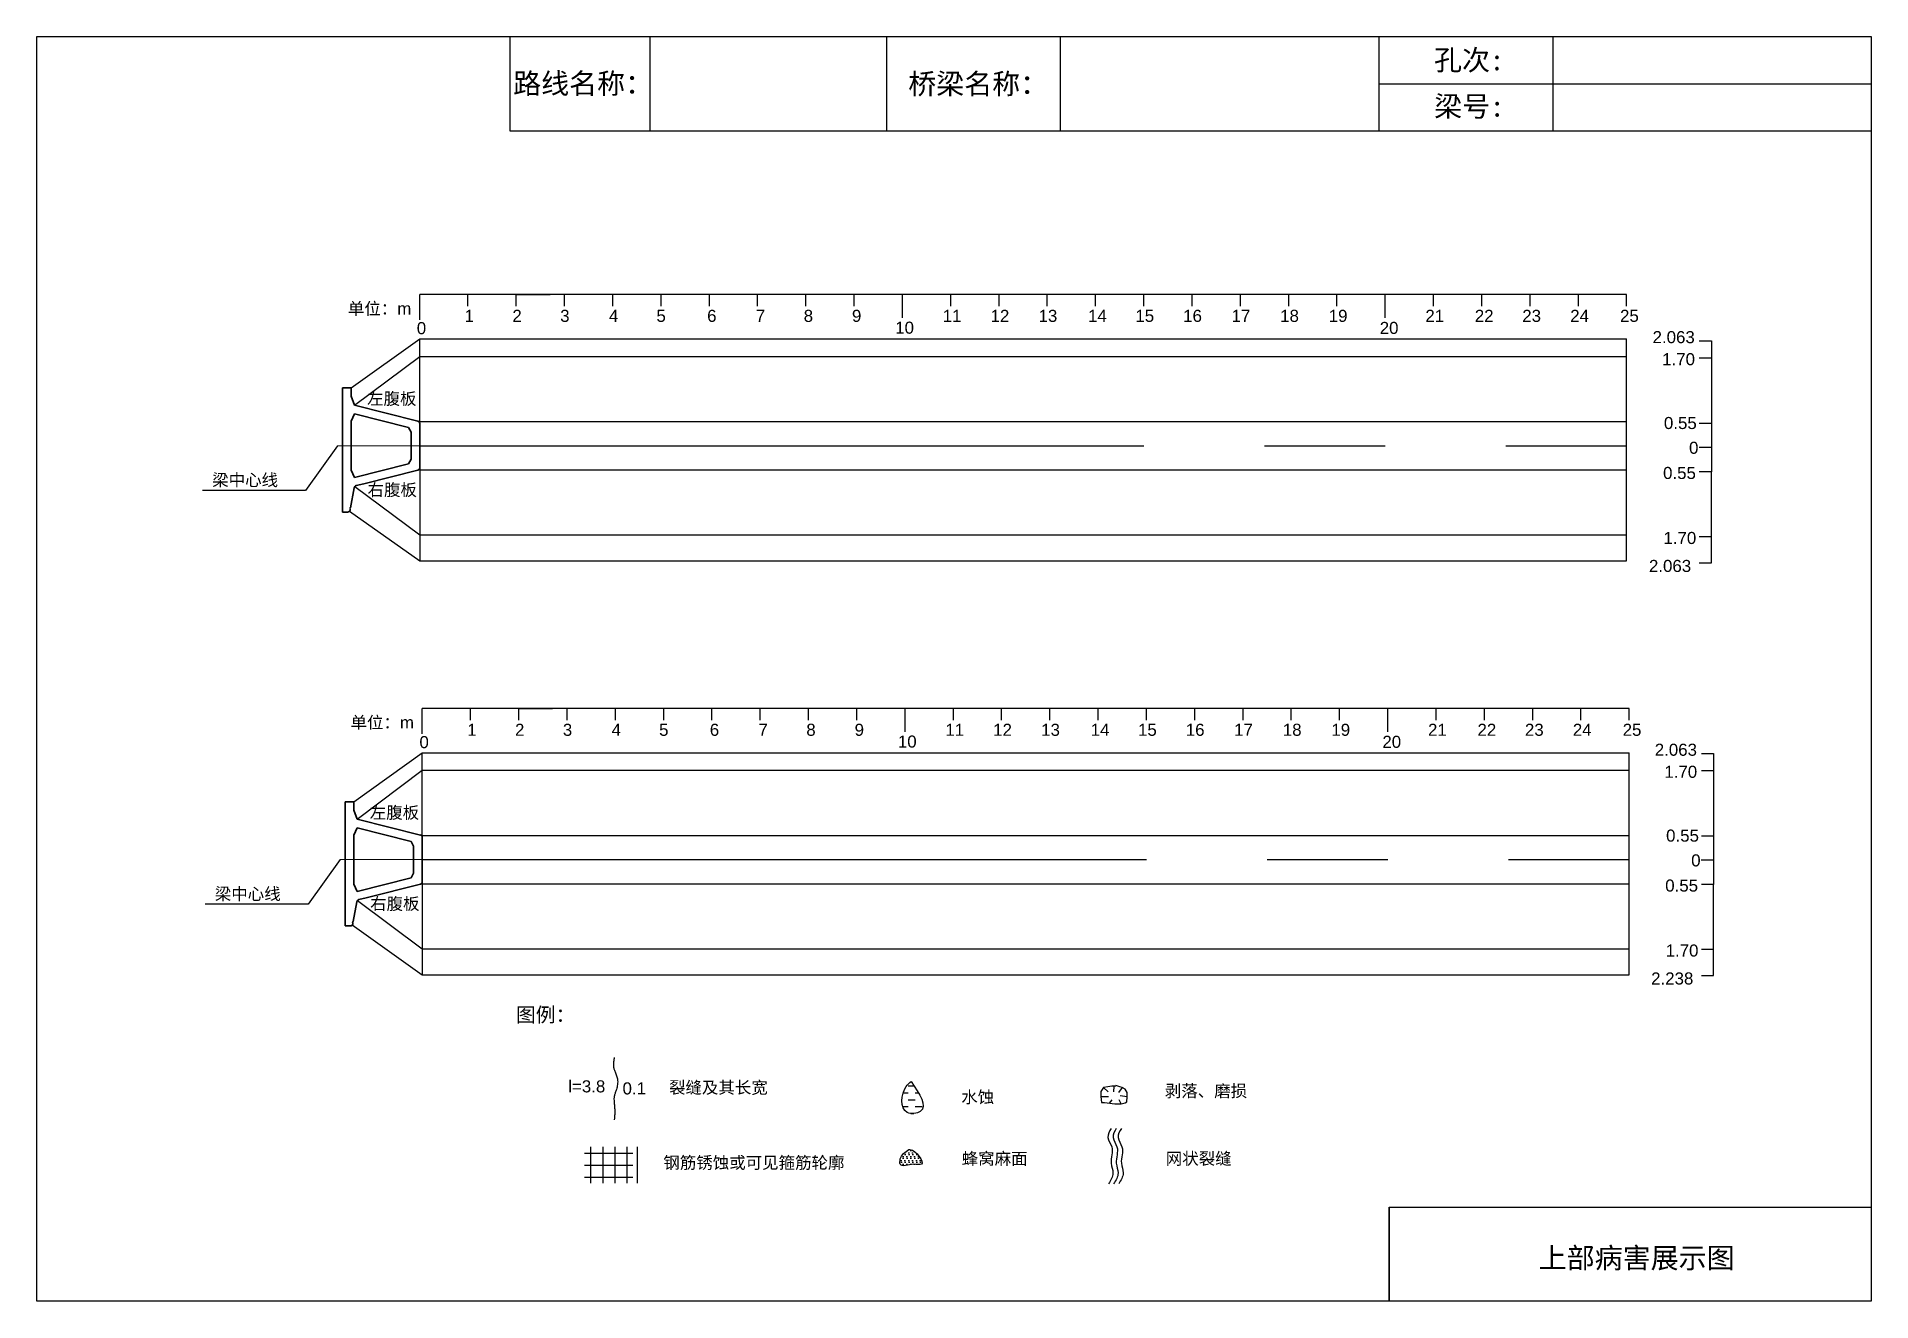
# Model space of a CAD drawing. Header units: millimetres. Extents: x 3538.8 to 3576.8, y 1439.1 to 1465.3.
import ezdxf

# ---------------------------------------------------------------- set-up
doc = ezdxf.new("R2010")
doc.units = ezdxf.units.MM
for name, pattern in [('CENTER', [2, 1.25, -0.25, 0.25, -0.25]), ('CENTER2', [1.125, 0.75, -0.125, 0.125, -0.125]), ('DASHED', [0.75, 0.5, -0.25])]:
    doc.linetypes.add(name, pattern=pattern)
for name, color, linetype in [('加固措施', 7, 'Continuous'), ('图层1', 7, 'Continuous'), ('病害', 5, 'Continuous'), ('轮廓', 3, 'Continuous')]:
    doc.layers.add(name, color=color, linetype=linetype)
doc.layers.add('虚线', color=7, linetype='Continuous', lineweight=30)
doc.styles.get("Standard").update_dxf_attribs({"font": 'arial.ttf'})
doc.styles.add('汉字', font='')
doc.styles.get('汉字').set_extended_font_data('SimSun')

# ---------------------------------------------------------------- blocks, each defined once
blk = doc.blocks.new('adfsd')
at = {"lineweight": -2, "ltscale": 0.5}
for p, q in [((1140.876, -3083.768), (1140.94, -3083.769)), ((1140.897, -3083.694), (1140.936, -3083.729)), ((1140.948, -3083.824), (1140.969, -3083.796)), ((1140.983, -3083.682), (1140.981, -3083.729)), ((1141.053, -3083.694), (1141.022, -3083.735)), ((1141.045, -3083.83), (1141.028, -3083.796)), ((1141.094, -3083.772), (1141.036, -3083.763))]:
    blk.add_line(p, q, dxfattribs=at)
blk.add_lwpolyline([(1141, -3083.682), (1140.967, -3083.682), (1140.934, -3083.69), (1140.897, -3083.694), (1140.876, -3083.727), (1140.876, -3083.768), (1140.88, -3083.818), (1140.905, -3083.818), (1140.991, -3083.83), (1141.045, -3083.83), (1141.078, -3083.822), (1141.09, -3083.814), (1141.094, -3083.772), (1141.094, -3083.735), (1141.078, -3083.707), (1141.053, -3083.694), (1141.033, -3083.69), (1141, -3083.678)], dxfattribs=at)

msp = doc.modelspace()

# ---------------------------------------------------------------- hatches: boundary and pattern name
at = {"layer": '加固措施', "lineweight": -2}
h = msp.add_hatch(dxfattribs=at)
h.set_pattern_fill('DASH', color=256, scale=0.045)
h.set_pattern_definition([(0, (3285.01009, 1425.37908), (0.142875, 0.142875), [0.142875, -0.142875])])
edge = h.paths.add_edge_path()
edge.add_spline(control_points=[(3556.958, 1443.616), (3556.922, 1443.585), (3556.755, 1443.437), (3556.711, 1442.899), (3557.381, 1442.994), (3557.133, 1443.359), (3556.958, 1443.616)], knot_values=[0, 0, 0, 0, 3.237042, 15.187225, 21.182779, 35.601669, 35.601669, 35.601669, 35.601669], degree=3, periodic=0)
h = msp.add_hatch(dxfattribs=at)
h.set_pattern_fill('DOTS', scale=0.05)
h.set_pattern_definition([(0, (3254.73616, 1418.9266), (0.0396875, 0.079375), [0, -0.079375])])
edge = h.paths.add_edge_path()
edge.add_spline(control_points=[(3556.91, 1442.204), (3556.836, 1442.153), (3556.73, 1442.08), (3556.718, 1441.811), (3556.968, 1441.935), (3557.308, 1441.838), (3557.055, 1442.21), (3556.919, 1442.204), (3556.91, 1442.204)], knot_values=[0, 0, 0, 0, 5.205471, 7.397577, 12.944796, 16.169923, 23.88441, 24.400432, 24.400432, 24.400432, 24.400432], degree=3, periodic=0)
at = {"layer": '病害', "lineweight": -2}
h = msp.add_hatch(dxfattribs=at)
h.set_pattern_fill('DOTS', color=4, scale=0.05, style=0)
h.set_pattern_definition([(0, (3047.28481, 1389.3561), (0.0396875, 0.079375), [0, -0.079375])])
edge = h.paths.add_edge_path()
edge.add_spline(control_points=[(3556.91, 1442.204), (3556.836, 1442.153), (3556.73, 1442.08), (3556.718, 1441.811), (3556.968, 1441.935), (3557.308, 1441.838), (3557.055, 1442.21), (3556.919, 1442.204), (3556.91, 1442.204)], knot_values=[0, 0, 0, 0, 1.041094, 1.479515, 2.588959, 3.233985, 4.776882, 4.880086, 4.880086, 4.880086, 4.880086], degree=3, periodic=0)

# ---------------------------------------------------------------- linework, layer by layer
at = {"color": 0, "linetype": 'ByBlock'}
for p, q in [((3538.848, 1465.262), (3576.848, 1465.262)), ((3538.848, 1439.062), (3538.848, 1465.262)), ((3548.65, 1465.262), (3548.65, 1463.314)), ((3556.449, 1465.262), (3556.449, 1463.314)), ((3566.648, 1465.262), (3566.648, 1463.314)), ((3570.25, 1465.257), (3570.25, 1463.31)), ((3576.848, 1465.262), (3576.848, 1439.062)), ((3548.65, 1463.314), (3576.848, 1463.314)), ((3573.535, 1457.248), (3573.535, 1456.248)), ((3573.535, 1456.748), (3573.282, 1456.748)), ((3573.58, 1448.7), (3573.58, 1447.7)), ((3573.58, 1448.2), (3573.327, 1448.2)), ((3566.863, 1439.062), (3566.863, 1441.009)), ((3566.863, 1441.009), (3576.848, 1441.009)), ((3576.848, 1439.062), (3538.848, 1439.062))]:
    msp.add_line(p, q, dxfattribs=at)
at = {"color": 0}
for p, q in [((3546.781, 1459.392), (3546.781, 1459.921)), ((3571.781, 1459.921), (3546.781, 1459.921)), ((3547.781, 1459.679), (3547.781, 1459.921)), ((3548.781, 1459.679), (3548.781, 1459.921)), ((3548.781, 1459.921), (3549.481, 1459.921)), ((3549.781, 1459.679), (3549.781, 1459.921)), ((3550.781, 1459.679), (3550.781, 1459.921)), ((3551.781, 1459.679), (3551.781, 1459.921)), ((3552.781, 1459.679), (3552.781, 1459.921)), ((3553.781, 1459.679), (3553.781, 1459.921)), ((3554.781, 1459.679), (3554.781, 1459.921)), ((3555.781, 1459.679), (3555.781, 1459.921)), ((3556.781, 1459.438), (3556.781, 1459.921)), ((3557.781, 1459.679), (3557.781, 1459.921)), ((3558.781, 1459.679), (3558.781, 1459.921)), ((3559.781, 1459.679), (3559.781, 1459.921)), ((3560.781, 1459.679), (3560.781, 1459.921)), ((3561.781, 1459.679), (3561.781, 1459.921)), ((3562.781, 1459.679), (3562.781, 1459.921)), ((3563.781, 1459.679), (3563.781, 1459.921)), ((3564.781, 1459.679), (3564.781, 1459.921)), ((3565.781, 1459.679), (3565.781, 1459.921)), ((3566.781, 1459.438), (3566.781, 1459.921)), ((3567.781, 1459.679), (3567.781, 1459.921)), ((3568.781, 1459.679), (3568.781, 1459.921)), ((3569.781, 1459.679), (3569.781, 1459.921)), ((3570.781, 1459.679), (3570.781, 1459.921)), ((3571.781, 1459.679), (3571.781, 1459.921)), ((3573.285, 1458.96), (3573.535, 1458.96)), ((3573.535, 1458.96), (3573.535, 1458.598)), ((3573.535, 1458.598), (3573.285, 1458.598)), ((3573.535, 1458.598), (3573.535, 1457.248)), ((3573.535, 1457.248), (3573.285, 1457.248)), ((3573.535, 1457.248), (3573.535, 1457.248)), ((3545.076, 1456.788), (3544.415, 1455.862)), ((3573.535, 1456.248), (3573.285, 1456.248)), ((3573.535, 1454.898), (3573.535, 1456.248)), ((3573.535, 1456.248), (3573.535, 1456.248)), ((3544.415, 1455.862), (3542.282, 1455.862)), ((3573.535, 1454.898), (3573.285, 1454.898)), ((3573.535, 1454.36), (3573.535, 1454.898)), ((3573.285, 1454.36), (3573.535, 1454.36)), ((3546.835, 1450.817), (3546.835, 1451.345)), ((3571.835, 1451.345), (3546.835, 1451.345)), ((3547.835, 1451.104), (3547.835, 1451.345)), ((3548.835, 1451.104), (3548.835, 1451.345)), ((3548.835, 1451.345), (3549.535, 1451.345)), ((3549.835, 1451.104), (3549.835, 1451.345)), ((3550.835, 1451.104), (3550.835, 1451.345)), ((3551.835, 1451.104), (3551.835, 1451.345)), ((3552.835, 1451.104), (3552.835, 1451.345)), ((3553.835, 1451.104), (3553.835, 1451.345)), ((3554.835, 1451.104), (3554.835, 1451.345)), ((3555.835, 1451.104), (3555.835, 1451.345)), ((3556.835, 1450.863), (3556.835, 1451.345)), ((3557.835, 1451.104), (3557.835, 1451.345)), ((3558.835, 1451.104), (3558.835, 1451.345)), ((3559.835, 1451.104), (3559.835, 1451.345)), ((3560.835, 1451.104), (3560.835, 1451.345)), ((3561.835, 1451.104), (3561.835, 1451.345)), ((3562.835, 1451.104), (3562.835, 1451.345)), ((3563.835, 1451.104), (3563.835, 1451.345)), ((3564.835, 1451.104), (3564.835, 1451.345)), ((3565.835, 1451.104), (3565.835, 1451.345)), ((3566.835, 1450.863), (3566.835, 1451.345)), ((3567.835, 1451.104), (3567.835, 1451.345)), ((3568.835, 1451.104), (3568.835, 1451.345)), ((3569.835, 1451.104), (3569.835, 1451.345)), ((3570.835, 1451.104), (3570.835, 1451.345)), ((3571.835, 1451.104), (3571.835, 1451.345)), ((3573.33, 1450.413), (3573.58, 1450.413)), ((3573.58, 1450.413), (3573.58, 1450.05)), ((3573.58, 1450.05), (3573.33, 1450.05)), ((3573.58, 1450.05), (3573.58, 1448.7)), ((3573.58, 1448.7), (3573.33, 1448.7)), ((3573.58, 1448.7), (3573.58, 1448.7)), ((3545.131, 1448.213), (3544.47, 1447.287)), ((3573.58, 1447.7), (3573.33, 1447.7)), ((3573.58, 1446.35), (3573.58, 1447.7)), ((3573.58, 1447.7), (3573.58, 1447.7)), ((3544.47, 1447.287), (3542.337, 1447.287)), ((3573.58, 1446.35), (3573.33, 1446.35)), ((3573.58, 1445.813), (3573.58, 1446.35)), ((3573.33, 1445.813), (3573.58, 1445.813))]:
    msp.add_line(p, q, dxfattribs=at)
for p, q in [((3545.361, 1457.988), (3546.781, 1459.001)), ((3546.781, 1458.638), (3546.781, 1459.001)), ((3546.781, 1459.001), (3571.781, 1459.001)), ((3571.781, 1454.401), (3571.781, 1459.001)), ((3545.431, 1457.626), (3546.781, 1458.638)), ((3546.781, 1457.288), (3546.781, 1458.638)), ((3546.781, 1458.638), (3571.781, 1458.638)), ((3546.781, 1456.788), (3546.781, 1457.288)), ((3546.781, 1457.288), (3571.781, 1457.288)), ((3546.781, 1456.788), (3546.781, 1456.288)), ((3546.781, 1456.288), (3546.781, 1454.938)), ((3546.781, 1456.288), (3571.781, 1456.288)), ((3545.439, 1455.943), (3546.781, 1454.938)), ((3545.33, 1455.434), (3546.781, 1454.401)), ((3546.781, 1454.938), (3571.781, 1454.938)), ((3546.781, 1454.938), (3546.781, 1454.401)), ((3546.781, 1454.401), (3571.781, 1454.401)), ((3545.415, 1449.413), (3546.835, 1450.425)), ((3546.835, 1450.063), (3546.835, 1450.425)), ((3546.835, 1450.425), (3571.835, 1450.425)), ((3571.835, 1445.825), (3571.835, 1450.425)), ((3545.485, 1449.05), (3546.835, 1450.063)), ((3546.835, 1448.713), (3546.835, 1450.063)), ((3546.835, 1450.063), (3571.835, 1450.063)), ((3546.835, 1448.213), (3546.835, 1448.713)), ((3546.835, 1448.713), (3571.835, 1448.713)), ((3546.835, 1448.213), (3546.835, 1447.713)), ((3546.835, 1447.713), (3546.835, 1446.363)), ((3546.835, 1447.713), (3571.835, 1447.713)), ((3545.494, 1447.368), (3546.835, 1446.363)), ((3545.385, 1446.859), (3546.835, 1445.825)), ((3546.835, 1446.363), (3571.835, 1446.363)), ((3546.835, 1446.363), (3546.835, 1445.825)), ((3546.835, 1445.825), (3571.835, 1445.825))]:
    msp.add_line(p, q)
at = {"color": 1, "linetype": 'CENTER2', "ltscale": 20}
for p, q in [((3546.781, 1456.788), (3571.781, 1456.788)), ((3546.835, 1448.213), (3571.835, 1448.213))]:
    msp.add_line(p, q, dxfattribs=at)
at = {"color": 1, "linetype": 'DASHED', "ltscale": 2}
for p, q in [((3550.197, 1442.134), (3551.447, 1442.134)), ((3550.322, 1442.259), (3550.322, 1441.509)), ((3550.572, 1442.259), (3550.572, 1441.509)), ((3550.822, 1442.259), (3550.822, 1441.509)), ((3551.072, 1442.259), (3551.072, 1441.509)), ((3551.286, 1442.261), (3551.286, 1441.511)), ((3550.197, 1441.884), (3551.447, 1441.884)), ((3550.197, 1441.634), (3551.447, 1441.634))]:
    msp.add_line(p, q, dxfattribs=at)
at = {"color": 0, "linetype": 'ByBlock'}
msp.add_lwpolyline([(3538.848, 1465.262), (3576.848, 1465.262), (3576.848, 1439.062), (3538.848, 1439.062)], close=True, dxfattribs=at)
for points in [[(3561.104, 1442.645), (3561.037, 1442.455), (3561.117, 1442.265), (3561.104, 1441.922), (3561.141, 1441.72), (3561.049, 1441.493)], [(3561.21, 1442.645), (3561.143, 1442.455), (3561.223, 1442.265), (3561.21, 1441.922), (3561.247, 1441.72), (3561.155, 1441.493)], [(3561.315, 1442.645), (3561.247, 1442.455), (3561.327, 1442.265), (3561.315, 1441.922), (3561.351, 1441.72), (3561.259, 1441.493)]]:
    msp.add_spline(points, degree=3)
at = {"lineweight": -2}
msp.add_spline([(3556.91, 1442.204), (3556.736, 1442.01), (3556.736, 1441.901), (3557.014, 1441.901), (3557.175, 1441.901), (3556.936, 1442.204), (3556.91, 1442.204)], degree=3, dxfattribs=at)
at = {"layer": '加固措施', "lineweight": -2}
msp.add_spline([(3556.958, 1443.616), (3556.857, 1443.511), (3556.88, 1442.974), (3557.149, 1442.996), (3556.958, 1443.616)], degree=3, dxfattribs=at)
at = {"layer": '图层1', "lineweight": -2}
msp.add_open_spline([(3550.811, 1444.115), (3550.808, 1444.099), (3550.806, 1444.084), (3550.798, 1444.038), (3550.794, 1444.009), (3550.792, 1443.968), (3550.793, 1443.955), (3550.794, 1443.934), (3550.795, 1443.927), (3550.798, 1443.911), (3550.799, 1443.904), (3550.806, 1443.877), (3550.814, 1443.855), (3550.832, 1443.809), (3550.842, 1443.784), (3550.862, 1443.729), (3550.871, 1443.7), (3550.88, 1443.649), (3550.882, 1443.629), (3550.883, 1443.59), (3550.881, 1443.57), (3550.876, 1443.534), (3550.873, 1443.517), (3550.864, 1443.483), (3550.86, 1443.467), (3550.847, 1443.427), (3550.839, 1443.404), (3550.825, 1443.361), (3550.819, 1443.34), (3550.812, 1443.313), (3550.81, 1443.304), (3550.808, 1443.289), (3550.807, 1443.282), (3550.806, 1443.267), (3550.805, 1443.26), (3550.805, 1443.233), (3550.806, 1443.212), (3550.81, 1443.166), (3550.812, 1443.142), (3550.817, 1443.1), (3550.818, 1443.083), (3550.82, 1443.05), (3550.821, 1443.035), (3550.822, 1443.004), (3550.822, 1442.989), (3550.821, 1442.945), (3550.819, 1442.917), (3550.816, 1442.867), (3550.814, 1442.845), (3550.812, 1442.824)], degree=3, knots=[0, 0, 0, 0, 0.93103, 0.93103, 2.904338, 2.904338, 3.933552, 3.933552, 4.598026, 4.598026, 5.2625, 5.2625, 6.799065, 6.799065, 8.335629, 8.335629, 9.872194, 9.872194, 10.744529, 10.744529, 11.616864, 11.616864, 12.4892, 12.4892, 13.361535, 13.361535, 14.755665, 14.755665, 16.149795, 16.149795, 16.835641, 16.835641, 17.410365, 17.410365, 17.98509, 17.98509, 19.45733, 19.45733, 20.929571, 20.929571, 21.910052, 21.910052, 22.722819, 22.722819, 23.535585, 23.535585, 25.161117, 25.161117, 26.428502, 26.428502, 26.428502, 26.428502], dxfattribs=at)
at = {"layer": '病害', "color": 5}
for p, q in [((3548.65, 1465.262), (3548.65, 1463.314)), ((3556.449, 1465.262), (3556.449, 1463.314)), ((3566.648, 1465.262), (3566.648, 1463.314)), ((3576.848, 1465.262), (3576.848, 1463.314)), ((3548.65, 1463.314), (3566.608, 1463.314)), ((3566.608, 1463.314), (3576.848, 1463.314)), ((3566.863, 1441.009), (3576.848, 1441.009)), ((3566.863, 1441.009), (3566.863, 1439.062))]:
    msp.add_line(p, q, dxfattribs=at)
at = {"layer": '病害', "color": 0}
for p, q in [((3551.546, 1465.262), (3551.546, 1463.314)), ((3560.05, 1465.262), (3560.05, 1463.314)), ((3566.649, 1464.283), (3576.848, 1464.283))]:
    msp.add_line(p, q, dxfattribs=at)
at = {"layer": '虚线', "linetype": 'CENTER', "lineweight": 18, "ltscale": 10}
for p, q in [((3546.871, 1456.788), (3545.076, 1456.788)), ((3546.926, 1448.213), (3545.131, 1448.213))]:
    msp.add_line(p, q, dxfattribs=at)
at = {"layer": '轮廓', "color": 5, "lineweight": 35}
for p, q in [((3545.181, 1457.988), (3545.361, 1457.988)), ((3545.181, 1457.988), (3545.181, 1456.788)), ((3545.361, 1457.988), (3545.361, 1457.813)), ((3545.431, 1457.626), (3545.361, 1457.813)), ((3545.361, 1457.296), (3545.431, 1457.446)), ((3546.743, 1457.298), (3545.431, 1457.626)), ((3546.551, 1457.166), (3545.431, 1457.446)), ((3545.361, 1457.296), (3545.361, 1456.281)), ((3546.551, 1457.166), (3546.601, 1457.066)), ((3546.601, 1457.066), (3546.601, 1456.511)), ((3546.781, 1457.249), (3546.781, 1456.788)), ((3545.181, 1456.788), (3545.181, 1455.413)), ((3546.781, 1456.327), (3546.781, 1456.788)), ((3545.361, 1456.281), (3545.431, 1456.131)), ((3546.551, 1456.411), (3545.431, 1456.131)), ((3546.743, 1456.279), (3545.621, 1455.998)), ((3546.551, 1456.411), (3546.601, 1456.511)), ((3545.348, 1455.503), (3545.424, 1455.913)), ((3545.621, 1455.998), (3545.468, 1455.96)), ((3545.181, 1455.413), (3545.289, 1455.413)), ((3545.339, 1455.454), (3545.344, 1455.483)), ((3545.235, 1449.413), (3545.415, 1449.413)), ((3545.235, 1449.413), (3545.235, 1448.213)), ((3545.415, 1449.413), (3545.415, 1449.238)), ((3545.485, 1449.05), (3545.415, 1449.238)), ((3546.798, 1448.722), (3545.485, 1449.05)), ((3545.415, 1448.72), (3545.485, 1448.87)), ((3545.415, 1448.72), (3545.415, 1447.705)), ((3546.605, 1448.59), (3545.485, 1448.87)), ((3546.605, 1448.59), (3546.655, 1448.49)), ((3546.835, 1448.674), (3546.835, 1448.213)), ((3545.235, 1448.213), (3545.235, 1446.838)), ((3546.655, 1448.49), (3546.655, 1447.935)), ((3546.835, 1447.752), (3546.835, 1448.213)), ((3546.605, 1447.835), (3545.485, 1447.555)), ((3546.605, 1447.835), (3546.655, 1447.935)), ((3545.415, 1447.705), (3545.485, 1447.555)), ((3546.798, 1447.703), (3545.675, 1447.423)), ((3545.402, 1446.928), (3545.478, 1447.337)), ((3545.675, 1447.423), (3545.523, 1447.385)), ((3545.235, 1446.838), (3545.344, 1446.838)), ((3545.393, 1446.879), (3545.399, 1446.908))]:
    msp.add_line(p, q, dxfattribs=at)
for centre, radius, start, end in [((3546.731, 1457.249), 0.05, 0, 75.9638), ((3546.731, 1456.327), 0.05, 284.0362, 0), ((3545.483, 1455.902), 0.06, 104.0362, 169.4608), ((3545.289, 1455.463), 0.05, 269.9992, 349.4616), ((3545.346, 1455.493), 0.01, 82.58, 256.3416), ((3546.785, 1448.674), 0.05, 0, 75.9638), ((3546.785, 1447.752), 0.05, 284.0362, 0), ((3545.537, 1447.326), 0.06, 104.0362, 169.4608), ((3545.344, 1446.888), 0.05, 269.9992, 349.4616), ((3545.401, 1446.918), 0.01, 82.58, 256.3416)]:
    msp.add_arc(centre, radius, start, end, dxfattribs=at)

# ---------------------------------------------------------------- block references
at = {"color": 0, "xscale": 2.5, "yscale": 2.5, "zscale": 2.5}
msp.add_blockref('adfsd', (708.701, 9152.727), dxfattribs=at)

# ---------------------------------------------------------------- texts
for s, p in [('单位：m', (3545.294, 1459.504)), ('1', (3547.711, 1459.353)), ('2', (3548.701, 1459.353)), ('3', (3549.691, 1459.353)), ('4', (3550.701, 1459.353)), ('5', (3551.685, 1459.353)), ('6', (3552.735, 1459.353)), ('7', (3553.742, 1459.353)), ('8', (3554.735, 1459.353)), ('9', (3555.735, 1459.353)), ('11', (3557.614, 1459.353)), ('12', (3558.606, 1459.353)), ('13', (3559.6, 1459.353)), ('14', (3560.624, 1459.353)), ('15', (3561.605, 1459.353)), ('16', (3562.595, 1459.353)), ('17', (3563.597, 1459.353)), ('18', (3564.604, 1459.353)), ('19', (3565.61, 1459.353)), ('21', (3567.612, 1459.353)), ('22', (3568.636, 1459.353)), ('23', (3569.619, 1459.353)), ('24', (3570.612, 1459.353)), ('25', (3571.644, 1459.353)), ('0', (3546.721, 1459.098)), ('10', (3556.631, 1459.108)), ('20', (3566.666, 1459.103)), ('2.063', (3572.318, 1458.912)), ('1.70', (3572.517, 1458.455)), ('左腹板', (3545.691, 1457.638)), ('0.55', (3572.553, 1457.133)), ('0', (3573.073, 1456.62)), ('梁中心线', (3542.483, 1455.953)), ('0.55', (3572.535, 1456.098)), ('右腹板', (3545.7, 1455.749)), ('1.70', (3572.543, 1454.751)), ('2.063', (3572.243, 1454.172)), ('单位：m', (3545.349, 1450.929)), ('1', (3547.766, 1450.777)), ('2', (3548.755, 1450.777)), ('3', (3549.746, 1450.777)), ('4', (3550.756, 1450.777)), ('5', (3551.74, 1450.777)), ('6', (3552.79, 1450.777)), ('7', (3553.797, 1450.777)), ('8', (3554.789, 1450.777)), ('9', (3555.79, 1450.777)), ('11', (3557.669, 1450.777)), ('12', (3558.66, 1450.777)), ('13', (3559.654, 1450.777)), ('14', (3560.679, 1450.777)), ('15', (3561.66, 1450.777)), ('16', (3562.649, 1450.777)), ('17', (3563.651, 1450.777)), ('18', (3564.659, 1450.777)), ('19', (3565.665, 1450.777)), ('21', (3567.666, 1450.777)), ('22', (3568.691, 1450.777)), ('23', (3569.674, 1450.777)), ('24', (3570.666, 1450.777)), ('25', (3571.698, 1450.777)), ('0', (3546.776, 1450.522)), ('10', (3556.686, 1450.533)), ('20', (3566.721, 1450.528)), ('2.063', (3572.363, 1450.364)), ('1.70', (3572.562, 1449.907)), ('左腹板', (3545.746, 1449.062)), ('0.55', (3572.598, 1448.585)), ('0', (3573.118, 1448.072)), ('梁中心线', (3542.537, 1447.378)), ('右腹板', (3545.754, 1447.174)), ('0.55', (3572.58, 1447.55)), ('1.70', (3572.588, 1446.204)), ('2.238', (3572.288, 1445.625))]:
    msp.add_text(s, height=0.25).set_placement(p)
at = {"layer": '图层1', "style": '汉字'}
for s, p in [('孔次:', (3567.791, 1464.566)), ('路线名称：', (3548.717, 1464.08)), ('桥梁名称：', (3556.9, 1464.073)), ('梁号:', (3567.794, 1463.606)), ('上部病害展示图', (3569.959, 1439.748))]:
    msp.add_text(s, height=0.425, dxfattribs=at).set_placement(p)
at = {"layer": '图层1', "lineweight": -2, "attachment_point": 1}
for s, insert, char_height in [('图例：', (3548.776, 1445.149), 0.3), ('l=3.8', (3549.858, 1443.64), 0.25), ('裂缝及其长宽', (3551.945, 1443.616), 0.25), ('0.1', (3550.983, 1443.598), 0.25), ('水蚀', (3557.998, 1443.419), 0.25), ('剥落、磨损', (3562.215, 1443.545), 0.25), ('蜂窝麻面', (3558.008, 1442.144), 0.25), ('网状裂缝', (3562.234, 1442.144), 0.25), ('钢筋锈蚀或可见箍筋轮廓', (3551.828, 1442.06), 0.25)]:
    msp.add_mtext(s, dxfattribs=dict(at, insert=insert, char_height=char_height))

doc.saveas('drawing.dxf')
